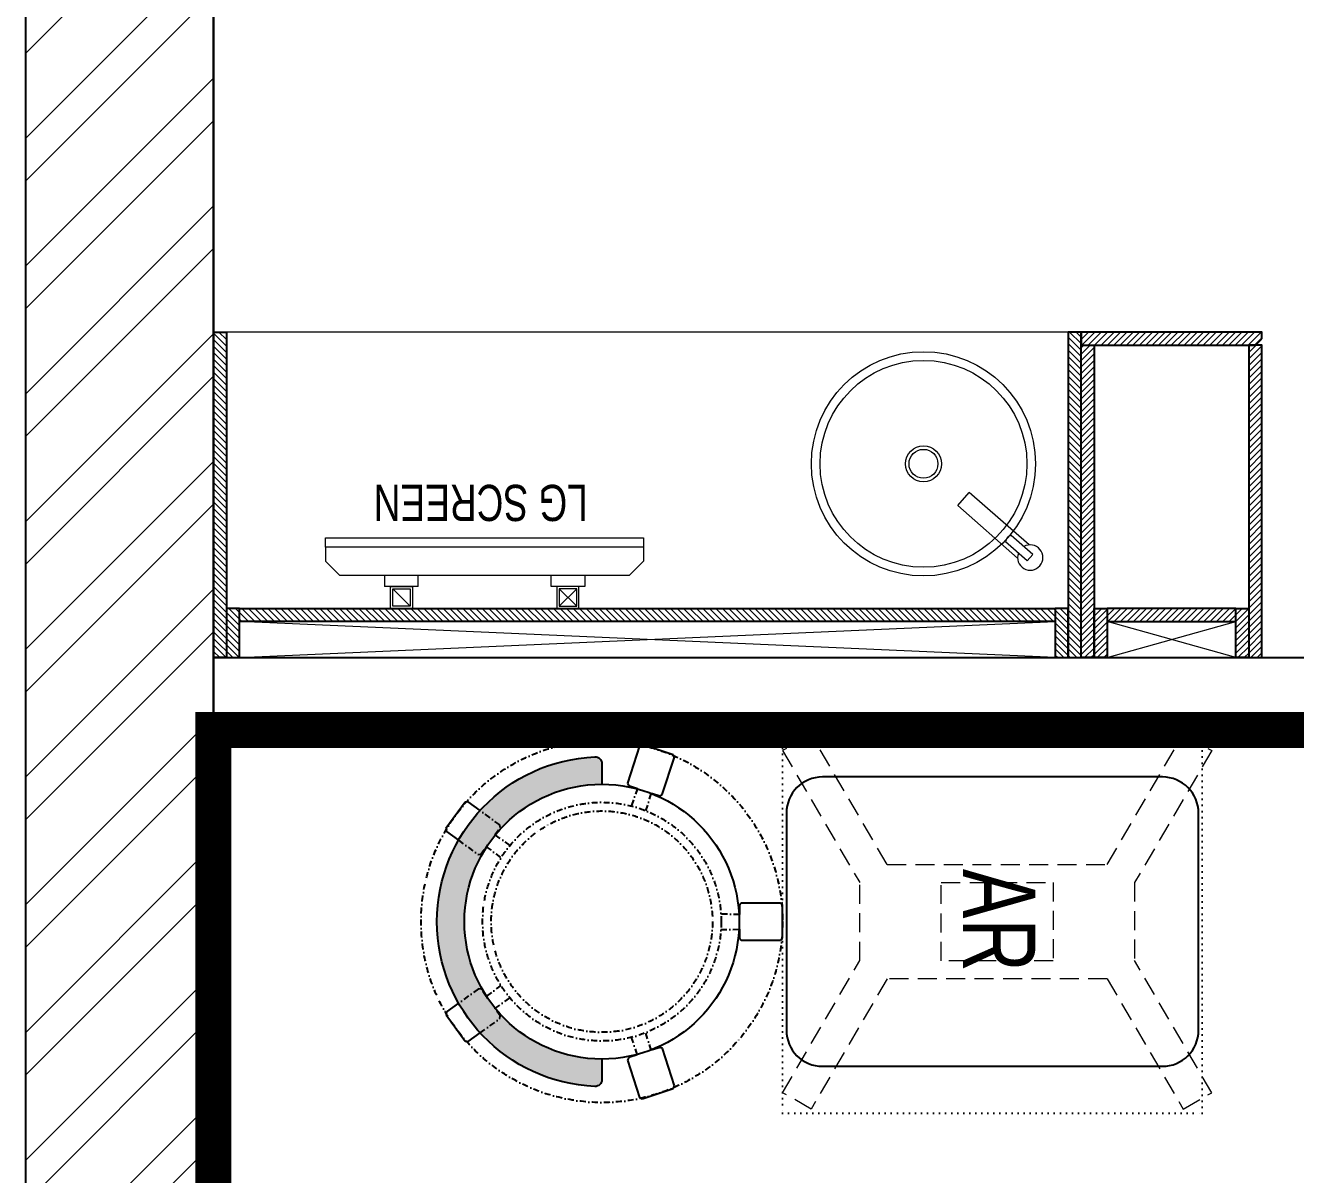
# Model space of a CAD drawing. Header units: feet. Extents: x 3153788 to 3161806, y -5765531 to -5747213.
# Drawn here: x 3154206 to 3155962, y -5752188 to -5750599 of the extents above; entities that cross this region are included whole.
import ezdxf

# ---------------------------------------------------------------- set-up
doc = ezdxf.new("R2010")
doc.units = ezdxf.units.FT
doc.header["$LTSCALE"] = 33
doc.header["$MEASUREMENT"] = 0
for name, pattern in [('ACAD_ISO03W100', [30, 12, -18]), ('DASHDOT2', [0.5, 0.25, -0.125, 0, -0.125]), ('DOT', [0.25, 0, -0.25]), ('HIDDEN2', [4.7624999999999975, 3.174999999999998, -1.587499999999999])]:
    doc.linetypes.add(name, pattern=pattern)
doc.layers.add('A-WALL', color=1, linetype='Continuous')
for name, color, linetype, lineweight in [('Floor-Unit', 1, 'Continuous', 13), ('HATCH', 9, 'Continuous', 9), ('LENS-PARTITION', 21, 'Continuous', 25), ('LENS-TEXT', 31, 'Continuous', 5), ('LK-FF&E FLOOR', 1, 'Continuous', 9), ('LK-FF&E WALL', 1, 'Continuous', 9), ('LK-IT', 3, 'Continuous', 18), ('LK-MIRROR', 133, 'Continuous', 13), ('LN-ELEVATION-1', 81, 'Continuous', 25), ('LN-ELEVATION-2', 103, 'Continuous', 20), ('LN-ELEVATION-3', 125, 'Continuous', 18), ('LN-ELEVATION-4', 145, 'Continuous', 13), ('LN-HATCH', 251, 'Continuous', 0), ('PLANO-CARPET', 3, 'Continuous', 18), ('TV', 92, 'Continuous', 18)]:
    doc.layers.add(name, color=color, linetype=linetype, lineweight=lineweight)
doc.styles.add('LK TXT', font='GILC____.TTF', dxfattribs={"height": 100})
doc.styles.get("Standard").update_dxf_attribs({"font": 'GILC____.TTF'})
pattern_1 = [(44.99999999999998, (35858.5, -100655.3575484328), (-4.419417382415918, 4.419417382415923), [])]

# ---------------------------------------------------------------- blocks, each defined once
blk = doc.blocks.new('rtf')
at = {"color": 0, "linetype": 'ByBlock', "lineweight": -2}
for p, q in [((16412.5253540573, -172798.8148984113), (16452.40026456733, -172798.8148984113)), ((16412.5253540573, -172810.8148984113), (16412.5253540573, -172798.8148984113)), ((16425.26329468148, -172793.1007600746), (16535.26329468148, -172793.1007600746)), ((16535.26329468148, -172793.1007600746), (16535.26329468148, -172817.1007600746)), ((16412.5253540573, -172810.8148984113), (16452.40026456733, -172810.8148984113)), ((16425.26329468148, -172817.1007600746), (16535.26329468148, -172817.1007600746))]:
    blk.add_line(p, q, dxfattribs=at)
for centre, radius, start, end in [((16412.5253540573, -172805.1007600746), 17.5, 21.05058810897431, 340.9421780194656), ((16444.53660690578, -172804.8148984114), 9.891264419597851, 322.656233941354, 37.34376605891414)]:
    blk.add_arc(centre, radius, start, end, dxfattribs=at)
blk = doc.blocks.new('dsg')
at = {"color": 0, "linetype": 'ByBlock', "lineweight": -2}
for radius in [155, 143, 25, 20]:
    blk.add_circle((11491.5035008227, -171102.5847399924), radius, dxfattribs=at)
blk.add_blockref('rtf', (-5117.472106590168, 1702.9323767405), dxfattribs=at)
blk = doc.blocks.new('CLINIC - CABINET SINK')
at = {"layer": 'LN-HATCH', "ltscale": 0.5}
h = blk.add_hatch(dxfattribs=at)
h.set_pattern_fill('ANSI31', color=256, scale=2)
h.set_pattern_definition([(45, (4052861.500382861, 1708016.355767586), (-4.490128060534575, 4.490128060534575), [])])
h.paths.add_polyline_path([(-563.359543572413, 156.9999999999999), (564.640456427587, 156.9999999999999), (564.640456427587, 174.9999999999999), (-563.359543572413, 174.9999999999999)])
h.paths.add_polyline_path([(582.6404564275867, 225), (600.6404564275867, 225), (600.6404564275867, -225), (582.6404564275867, -225)])
h.paths.add_polyline_path([(564.640456427587, 225), (582.6404564275867, 225), (582.6404564275867, 156.9999999999999), (564.640456427587, 156.9999999999999)])
h.paths.add_polyline_path([(-581.359543572413, 225), (-599.359543572413, 225), (-599.359543572413, -225), (-581.359543572413, -225)])
h.paths.add_polyline_path([(-581.359543572413, 225), (-563.359543572413, 225), (-563.359543572413, 156.9999999999999), (-581.359543572413, 156.9999999999999)])
at = {"layer": 'LN-ELEVATION-1', "ltscale": 0.5}
for points in [[(-581.359543572413, 225), (-599.359543572413, 225), (-599.359543572413, -225), (-581.359543572413, -225)], [(-581.359543572413, 225), (-563.359543572413, 225), (-563.359543572413, 156.9999999999999), (-581.359543572413, 156.9999999999999)], [(564.640456427587, 225), (582.6404564275867, 225), (582.6404564275867, 156.9999999999999), (564.640456427587, 156.9999999999999)], [(582.6404564275867, 225), (600.6404564275867, 225), (600.6404564275867, -225), (582.6404564275867, -225)], [(-563.359543572413, 156.9999999999999), (564.640456427587, 156.9999999999999), (564.640456427587, 174.9999999999999), (-563.359543572413, 174.9999999999999)]]:
    blk.add_lwpolyline(points, close=True, dxfattribs=at)
at = {"layer": 'LN-ELEVATION-2', "ltscale": 0.5}
blk.add_line((582.6404564275867, -225), (-581.359543572413, -225), dxfattribs=at)
at = {"layer": 'LN-HATCH', "ltscale": 0.5}
for p, q in [((564.640456427587, 225), (-563.359543572413, 174.9999999999999)), ((-563.359543572413, 225), (564.640456427587, 174.9999999999999))]:
    blk.add_line(p, q, dxfattribs=at)
at = {"layer": 'LN-ELEVATION-3', "xscale": -1, "rotation": 41.1558274151866}
blk.add_blockref('dsg', (-103569.3304926871, 136346.6509754679), dxfattribs=at)
blk = doc.blocks.new('CLINIC SCREEN')
at = {"layer": 'TV'}
for p, q in [((-103.1090284836336, 42.85441964946222), (-127.4114311772946, 18.55201695591665)), ((-127.4114311772946, 42.85441964946222), (-103.1090284836336, 18.55201695591665)), ((102.7052824410566, 42.85441964946222), (127.007685134602, 18.55201695591665))]:
    blk.add_line(p, q, dxfattribs=at)
at = {"layer": 'TV', "ltscale": 12}
for p, q in [((-220.0000000000082, -19.41163062257681), (-200.5883693773149, 0)), ((200.5883693773149, 0), (-200.5883693773149, 0)), ((-138.5315413423604, 0), (-138.5315413423604, 15.514207008644)), ((-138.5315413423604, 15.514207008644), (-91.98892031613741, 15.514207008644)), ((-91.98892031613741, 15.514207008644), (-91.98892031613741, 0)), ((91.98892031610741, 15.514207008644), (91.98892031610741, 0)), ((91.98892031610741, 15.514207008644), (138.5315413423595, 15.514207008644)), ((138.5315413423595, 0), (138.5315413423595, 15.514207008644)), ((219.9999999999918, -19.41163062257681), (200.5883693773149, 0)), ((-220.0000000000082, -38.82326124538668), (-220.0000000000082, -19.41163062257681)), ((219.9999999999918, -38.82326124538668), (219.9999999999918, -19.41163062257681))]:
    blk.add_line(p, q, dxfattribs=at)
at = {"layer": 'TV'}
for points in [[(-130.4492315140169, 15.51421661919448), (-100.0712281470269, 15.51421661919448), (-100.0712281470269, 45.89221998606814), (-130.4492315140169, 45.89221998606814)], [(-127.4114311772946, 18.55201695591665), (-103.1090284836336, 18.55201695591665), (-103.1090284836336, 42.85441964946222), (-127.4114311772946, 42.85441964946222)], [(130.0454854713243, 15.51421661919448), (99.66748210433435, 15.51421661919448), (99.66748210433435, 45.89221998606814), (130.0454854713243, 45.89221998606814)], [(127.007685134602, 18.55201695591665), (102.7052824410566, 18.55201695591665), (102.7052824410566, 42.85441964946222), (127.007685134602, 42.85441964946222)]]:
    blk.add_lwpolyline(points, close=True, dxfattribs=at)
at = {"layer": 'TV', "ltscale": 12}
blk.add_lwpolyline([(-220.0000000000082, -51.71278328332107), (-220.0000000000082, -38.82326124538668), (219.9999999999918, -38.82326124538668), (219.9999999999918, -51.71278328332107)], close=True, dxfattribs=at)
at = {"layer": 'Floor-Unit', "color": 0, "ltscale": 2, "insert": (5.199680584678389, -100.4085774972336), "char_height": 50, "attachment_point": 5}
blk.add_mtext_dynamic_manual_height_columns('LG SCREEN', width=466.4796511627907, gutter_width=12.5, heights=[0], dxfattribs=at)
blk = doc.blocks.new('CLINIC - MOP CLOSET')
at = {"layer": 'LN-HATCH', "ltscale": 0.5}
h = blk.add_hatch(dxfattribs=at)
h.set_pattern_fill('ANSI31', color=256, scale=50, angle=360)
h.set_pattern_definition(pattern_1)
h.paths.add_polyline_path([(-106.3595435724128, 216), (-124.3595435724128, 216), (-124.3595435724128, -216), (-106.3595435724128, -216)])
h = blk.add_hatch(dxfattribs=at)
h.set_pattern_fill('ANSI31', color=256, scale=50, angle=360)
h.set_pattern_definition(pattern_1)
h.paths.add_polyline_path([(-106.3595435724128, 216), (-88.35954357241282, 216), (-88.35954357241282, 148), (-106.3595435724128, 148)])
h = blk.add_hatch(dxfattribs=at)
h.set_pattern_fill('ANSI31', color=256, scale=50, angle=360)
h.set_pattern_definition(pattern_1)
h.paths.add_polyline_path([(89.64045642758717, 216), (107.6404564275872, 216), (107.6404564275872, 148), (89.64045642758717, 148)])
h = blk.add_hatch(dxfattribs=at)
h.set_pattern_fill('ANSI31', color=256, scale=50, angle=360)
h.set_pattern_definition(pattern_1)
h.paths.add_polyline_path([(107.6404564275872, 216), (125.6404564275872, 216), (125.6404564275872, -216), (107.6404564275872, -216)])
h = blk.add_hatch(dxfattribs=at)
h.set_pattern_fill('ANSI31', color=256, scale=50, angle=360)
h.set_pattern_definition(pattern_1)
h.paths.add_polyline_path([(-88.35954357241282, 148), (89.64045642758717, 148), (89.64045642758717, 166), (-88.35954357241282, 166)])
h = blk.add_hatch(dxfattribs=at)
h.set_pattern_fill('ANSI31', color=256, scale=50, angle=360)
h.set_pattern_definition([(44.99999999999998, (35894.5, -101037.3575484328), (-4.419417382415918, 4.419417382415923), [])])
h.paths.add_polyline_path([(-115.3595435724055, -216), (-124.3595435724128, -225), (-124.3595435724128, -234), (125.6404564275872, -234), (125.6404564275872, -216)])
at = {"layer": 'LN-ELEVATION-1', "ltscale": 0.5}
for points in [[(-106.3595435724128, 216), (-124.3595435724128, 216), (-124.3595435724128, -216), (-106.3595435724128, -216)], [(-106.3595435724128, 216), (-88.35954357241282, 216), (-88.35954357241282, 148), (-106.3595435724128, 148)], [(89.64045642758717, 216), (107.6404564275872, 216), (107.6404564275872, 148), (89.64045642758717, 148)], [(107.6404564275872, 216), (125.6404564275872, 216), (125.6404564275872, -216), (107.6404564275872, -216)], [(-88.35954357241282, 148), (89.64045642758717, 148), (89.64045642758717, 166), (-88.35954357241282, 166)], [(-124.3595435724128, -225), (-124.3595435724128, -234), (125.6404564275872, -234), (125.6404564275872, -216), (-115.3595435724128, -216)]]:
    blk.add_lwpolyline(points, close=True, dxfattribs=at)
at = {"layer": 'LN-HATCH', "ltscale": 0.5}
for p, q in [((89.64045642758717, 216), (-88.35954357241282, 166)), ((-88.35954357241282, 216), (89.64045642758717, 166))]:
    blk.add_line(p, q, dxfattribs=at)
blk = doc.blocks.new('A$Ce6322096')
at = {"layer": 'LN-HATCH'}
h = blk.add_hatch(dxfattribs=at)
h.set_pattern_fill('ANSI32', color=256, scale=333, angle=180)
h.set_pattern_definition([(225, (-5671128.174949538, 5283395.960080322), (88.29995930067012, -88.29995930067015), []), (225, (-5671187.041588974, 5283395.960080322), (88.29995930067012, -88.29995930067015), [])])
h.paths.add_polyline_path([(300, -8674.826437305659), (300, 605.173562694341), (0, 605.173562694341), (0, -8674.826437305659)])
h.paths.add_polyline_path([(300, 1715.173562694341), (300, 2565.173562694341), (0, 2565.173562694341), (0, 1715.173562694341)])
h.paths.add_polyline_path([(300, 5465.173562694341), (300, 6299.173562694341), (0, 6299.173562694341), (0, 5465.173562694341)])
h.paths.add_polyline_path([(-690, 6989.173562694341), (-690, 7249.173562694341), (-7300, 7249.173562694341), (-7300, -9724.82643730566), (-7040, -9724.82643730566), (-7040, 6989.173562694341)])
at = {"layer": 'A-WALL'}
for p, q in [((-7300, 7249.173562694341), (-7300, -9724.82643730566)), ((-7040, -9434.826437304728), (-7040, 6989.173562694341)), ((-7040, 6989.173562694341), (-7040, -9724.82643730566))]:
    blk.add_line(p, q, dxfattribs=at)
blk = doc.blocks.new('AR')
at = {"layer": 'LN-ELEVATION-2', "linetype": 'DOT', "lineweight": 25}
blk.add_lwpolyline([(0, 13.41378593863919), (530, 13.41378593863919), (530, 593.4137859386392), (0, 593.4137859386392)], close=True, dxfattribs=at)
at = {"layer": 'LN-ELEVATION-2', "lineweight": 25}
blk.add_lwpolyline([(465, 68.22063546301797), (465, 538.2206354630179, 0.4142135623730951), (415, 588.2206354630177), (115, 588.2206354630177, 0.4142135623730951), (65, 538.2206354630179), (65, 68.22063546301797, 0.4142135623730951), (115, 18.22063546301797), (415, 18.22063546301797, 0.4142135623730951)], format="xyb", close=True, dxfattribs=at)
at = {"layer": 'LN-ELEVATION-4', "linetype": 'HIDDEN2', "ltscale": 0.25}
for points in [[(185.8456009030342, 448.8780772723258), (5.888936847448348, 554.0078910568263), (28.48512306064368, 593.350836840691), (211.0874861851335, 486.6754184374586)], [(344.154399111867, 448.8780772762837), (524.1110631600021, 554.0078910947777), (501.5148769393563, 593.3508368753828), (318.9125138223171, 486.6754184374586)], [(211.0874861851335, 486.6754184376913), (318.9125138223171, 486.6754184376913)], [(185.8456009030342, 144.472759603057), (185.8456009030342, 448.8780772723258)], [(344.154399111867, 448.8780772762837), (344.154399111867, 144.4727595990989)], [(185.8456009030342, 144.472759603057), (5.888936847448348, 39.34294581855647), (28.48512306064368, 3.46917659e-08), (211.0874861851335, 106.6754184379242)], [(344.154399111867, 144.4727595990989), (524.1110631600021, 39.34294578060508), (501.5148769393563, 0), (318.9125138223171, 106.6754184379242)], [(318.9125138223171, 106.6754184376914), (211.0874861851335, 106.6754184376914)]]:
    blk.add_lwpolyline(points, dxfattribs=at)
blk.add_lwpolyline([(210.8456009030342, 373.9866790841333), (319.154399111867, 373.9866790841333), (319.154399111867, 219.3641577917151), (210.8456009030342, 219.3641577917151)], close=True, dxfattribs=at)
blk = doc.blocks.new('DR STOOL')
at = {"layer": 'HATCH'}
h = blk.add_hatch(dxfattribs=at)
h.set_pattern_fill('ANSI36', color=250, angle=-90.00000000000001)
h.set_pattern_definition([(315, (-227.8099174643867, 917.3997257252777), (6.173926083235043, -1.683798022700468), [7.9375, -1.587499999999999, 0, -1.587499999999999])])
edge = h.paths.add_edge_path()
edge.add_line((-190.0000000041909, 4.511094e-10), (-218.6899174675346, 4.511094e-10))
edge.add_arc((-218.6899174670689, 9.120000000388245), 9.119999999940092, 177.6119845363388, 269.9999999996136, ccw=False)
edge.add_arc((-1.8626451e-09, 3.565219e-10), 228.000000002257, 2.3880154632688004, 177.6119845367313, ccw=False)
edge.add_arc((218.6899174633436, 9.120000000497384), 9.120000000051716, -90.00000000034493, 2.3880154629299, ccw=False)
edge.add_line((218.6899174633436, 4.511094e-10), (190, 4.511094e-10))
edge.add_arc((-1.8626451e-09, 4.511094e-10), 190.000000001979, -1.27e-14, 180)
at = {"layer": 'LN-ELEVATION-1', "color": 1, "ltscale": 100}
for p, q in [((-128.6221585394814, 215.4841044476634), (-165.2704676063731, 189.0243927398114)), ((-124.7228340068832, 214.8545704018979), (-128.6221585394814, 215.4841044476634)), ((-112.6981821293011, 198.1996966340157), (-124.7228340068832, 214.8545704018979)), ((124.7553772013634, 214.9803744515593), (112.5488144652918, 198.2845540212292)), ((128.7014972954057, 215.5933048763618), (124.7553772013634, 214.9803744515593)), ((128.7014972954057, 215.5933048763618), (124.7553772013634, 214.9803744515593)), ((165.1911288509145, 188.915192311113), (128.7014972954057, 215.5933048763618)), ((165.1911288509145, 188.915192311113), (128.7014972954057, 215.5933048763618)), ((-165.2704676063731, 189.0243927398114), (-165.9069543029182, 185.0820035930228)), ((-165.9069543029182, 185.0820035930228), (-153.8003208162263, 168.3135803133482)), ((153.6734594982117, 168.4294150282658), (165.7973639420234, 185.0121775862135)), ((165.7973639420234, 185.0121775862135), (165.1911288509145, 188.915192311113)), ((165.7973639420234, 185.0121775862135), (165.1911288509145, 188.915192311113)), ((-242.9550312487409, -52.24013893969095), (-244.7482102331705, -55.75945052818861)), ((-191.2928382232785, -35.45407700946089), (-242.9550312487409, -52.24013893969095)), ((-187.9259491492994, -37.1695928365807), (-191.2928382232785, -35.45407700946089)), ((-184.1424400564283, -48.81403796559607), (-187.9259491492994, -37.1695928365807)), ((188.0651108901948, -36.96233201187715), (184.0504167033359, -49.19388854173303)), ((191.3981811110861, -35.27656588272658), (188.0651108901948, -36.96233201187715)), ((243.0100176925771, -52.21682526778022), (191.3981811110861, -35.27656588272658)), ((244.8123673382215, -55.78040257930116), (243.0100176925771, -52.21682526778022)), ((-244.7482102331705, -55.75945052818861), (-230.7800458371639, -98.74904560100549)), ((-173.8639617776498, -80.4479453730819), (-177.8421125086024, -68.2044548037811)), ((177.6922140880488, -68.56540505095472), (173.8739495249465, -80.1985000452405)), ((230.715890809428, -98.7280946081737), (244.8123673382215, -55.78040257930116)), ((-227.2218665438704, -100.5620286722478), (-175.5596735184081, -83.7759667420105)), ((-175.5596735184081, -83.7759667420105), (-173.8639617776498, -80.4479453730819)), ((173.8739495249465, -80.1985000452405), (175.5794035866856, -83.5704969359358)), ((175.5794035866856, -83.5704969359358), (227.1912401677109, -100.5107563209894)), ((-230.7800458371639, -98.74904560100549), (-227.2218665438704, -100.5620286722478)), ((227.1912401677109, -100.5107563209894), (230.715890809428, -98.7280946081737)), ((-22.72193054761737, -190.2142363802995), (-25.39390889601782, -192.886214728569)), ((-25.39390889601782, -192.886214728569), (-25.39390889601782, -247.2070584567482)), ((-10.47823652112856, -190.2142363802995), (-22.72193054761737, -190.2142363802995)), ((22.78362171910703, -190.2142363802995), (9.910054048988968, -190.2142363802995)), ((25.42475448176265, -192.8553691428751), (22.78362171910703, -190.2142363802995)), ((25.42475448176265, -247.1762128710543), (25.42475448176265, -192.8553691428751)), ((-25.39390889601782, -247.2070584567482), (-22.60096735274419, -250)), ((-22.60096735274419, -250), (22.60096735274419, -250)), ((22.60096735274419, -250), (25.42475448176265, -247.1762128710543))]:
    blk.add_line(p, q, dxfattribs=at)
at = {"layer": 'LN-ELEVATION-1', "linetype": 'DASHDOT2'}
for p, q in [((-92.92521573789418, 170.8129362839827), (-112.6981821293011, 198.1996966340157)), ((112.5488144652918, 198.2845540212292), (92.69529851106927, 171.1294289919315)), ((-153.8003208162263, 168.3135803133482), (-134.1093360339291, 141.0403694751003)), ((-103.4542870586738, 159.9154408004979), (-93.52748446213081, 167.0824927485227)), ((-88.15393704269081, 139.4771787207864), (-103.4542870586738, 159.9154408004979)), ((-93.52748446213081, 167.0824927485227), (-92.92521573789418, 170.8129362839827)), ((103.6608748426661, 159.8406005539291), (88.19885099539533, 139.4487815762331)), ((92.69529851106927, 171.1294289919315), (93.26858203159645, 167.4385604566923)), ((93.26858203159645, 167.4385604566923), (103.6608748426661, 159.8406005539291)), ((133.7372852512635, 141.1612321265929), (153.6734594982117, 168.4294150282658)), ((-134.1093360339291, 141.0403694751003), (-130.4219571123831, 140.4450534014686)), ((-130.4219571123831, 140.4450534014686), (-119.9844727469608, 147.9808124662595)), ((-119.9844727469608, 147.9808124662595), (-105.3687285655178, 126.9741353208374)), ((105.4096150295809, 126.94019481352), (120.1194891873747, 147.8074627162714)), ((120.1194891873747, 147.8074627162714), (130.0033113472163, 140.5812532722048)), ((130.0033113472163, 140.5812532722048), (133.7372852512635, 141.1612321265929)), ((-159.954806596972, -40.49024384317454), (-184.1424400564283, -48.81403796559607)), ((184.0504167033359, -49.19388854173303), (159.8786162491887, -40.79004861696012)), ((-177.8421125086024, -68.2044548037811), (-153.4148110738024, -60.73628028803068)), ((153.3006618716754, -61.02382378749462), (177.6922140880488, -68.56540505095472)), ((-10.92024635523557, -164.6382343793375), (-10.47823652112856, -190.2142363802995)), ((9.910054048988968, -190.2142363802995), (10.35584833659231, -164.674698740353))]:
    blk.add_line(p, q, dxfattribs=at)
at = {"layer": 'LN-ELEVATION-1', "color": 1, "ltscale": 100}
blk.add_lwpolyline([(-190.0000000023283, 0), (-218.6899174656719, 0, -0.4264743413925903), (-227.8019973598421, 9.5, -0.959166304662544), (227.8019973593764, 9.5, -0.4264743413925903), (218.6899174647406, 0), (190.0000000013969, 0)], format="xyb", dxfattribs=at)
at = {"layer": 'LN-ELEVATION-1', "linetype": 'DASHDOT2'}
for radius in [250, 165, 153]:
    blk.add_circle((0, 0), radius, dxfattribs=at)
at = {"layer": 'LN-ELEVATION-1', "color": 1, "ltscale": 100}
blk.add_circle((0, 0), 190, dxfattribs=at)

msp = doc.modelspace()

# ---------------------------------------------------------------- linework, layer by layer
at = {"layer": 'LENS-PARTITION'}
msp.add_lwpolyline([(3156065.527359363, -5751572.99122091), (3154465.527359363, -5751572.99122091), (3154465.527359363, -5751472.99122091), (3156065.527359363, -5751472.99122091)], close=True, dxfattribs=at)
at = {"layer": 'LK-MIRROR', "linetype": 'ACAD_ISO03W100', "ltscale": 0.05, "const_width": 50}
msp.add_lwpolyline([(3156065.527359363, -5751572.99122091), (3154465.527359363, -5751572.99122091), (3154465.527359354, -5753096.991220908)], dxfattribs=at)

# ---------------------------------------------------------------- block references
at = {"layer": 'LK-FF&E FLOOR', "rotation": 89.99999999999999}
for name, p in [('AR', (3155846.149036502, -5752102.991220909)), ('DR STOOL', (3155002.735250563, -5751837.99122091))]:
    msp.add_blockref(name, p, dxfattribs=at)
at = {"layer": 'LK-FF&E WALL', "xscale": -1, "rotation": 180}
msp.add_blockref('CLINIC - CABINET SINK', (3155064.886902935, -5751247.99122091), dxfattribs=at)
at = {"layer": 'LK-FF&E WALL', "rotation": 180}
msp.add_blockref('CLINIC - MOP CLOSET', (3155791.16781579, -5751256.991220911), dxfattribs=at)
at = {"layer": 'LK-IT', "rotation": 180}
msp.add_blockref('CLINIC SCREEN', (3154840.527359363, -5751359.099000934), dxfattribs=at)
at = {"layer": 'PLANO-CARPET', "color": 2}
msp.add_blockref('A$Ce6322096', (3161505.527359363, -5754462.164783603), dxfattribs=at)

# ---------------------------------------------------------------- texts
at = {"layer": 'LENS-TEXT', "color": 0, "linetype": 'Continuous', "ltscale": 3, "insert": (3155552.21969462, -5751836.334184003), "char_height": 100, "attachment_point": 5, "rotation": 270, "style": 'LK TXT'}
msp.add_mtext_dynamic_manual_height_columns('AR', width=237.4408088319178, gutter_width=12.5, heights=[0], dxfattribs=at)

doc.saveas('drawing.dxf')
